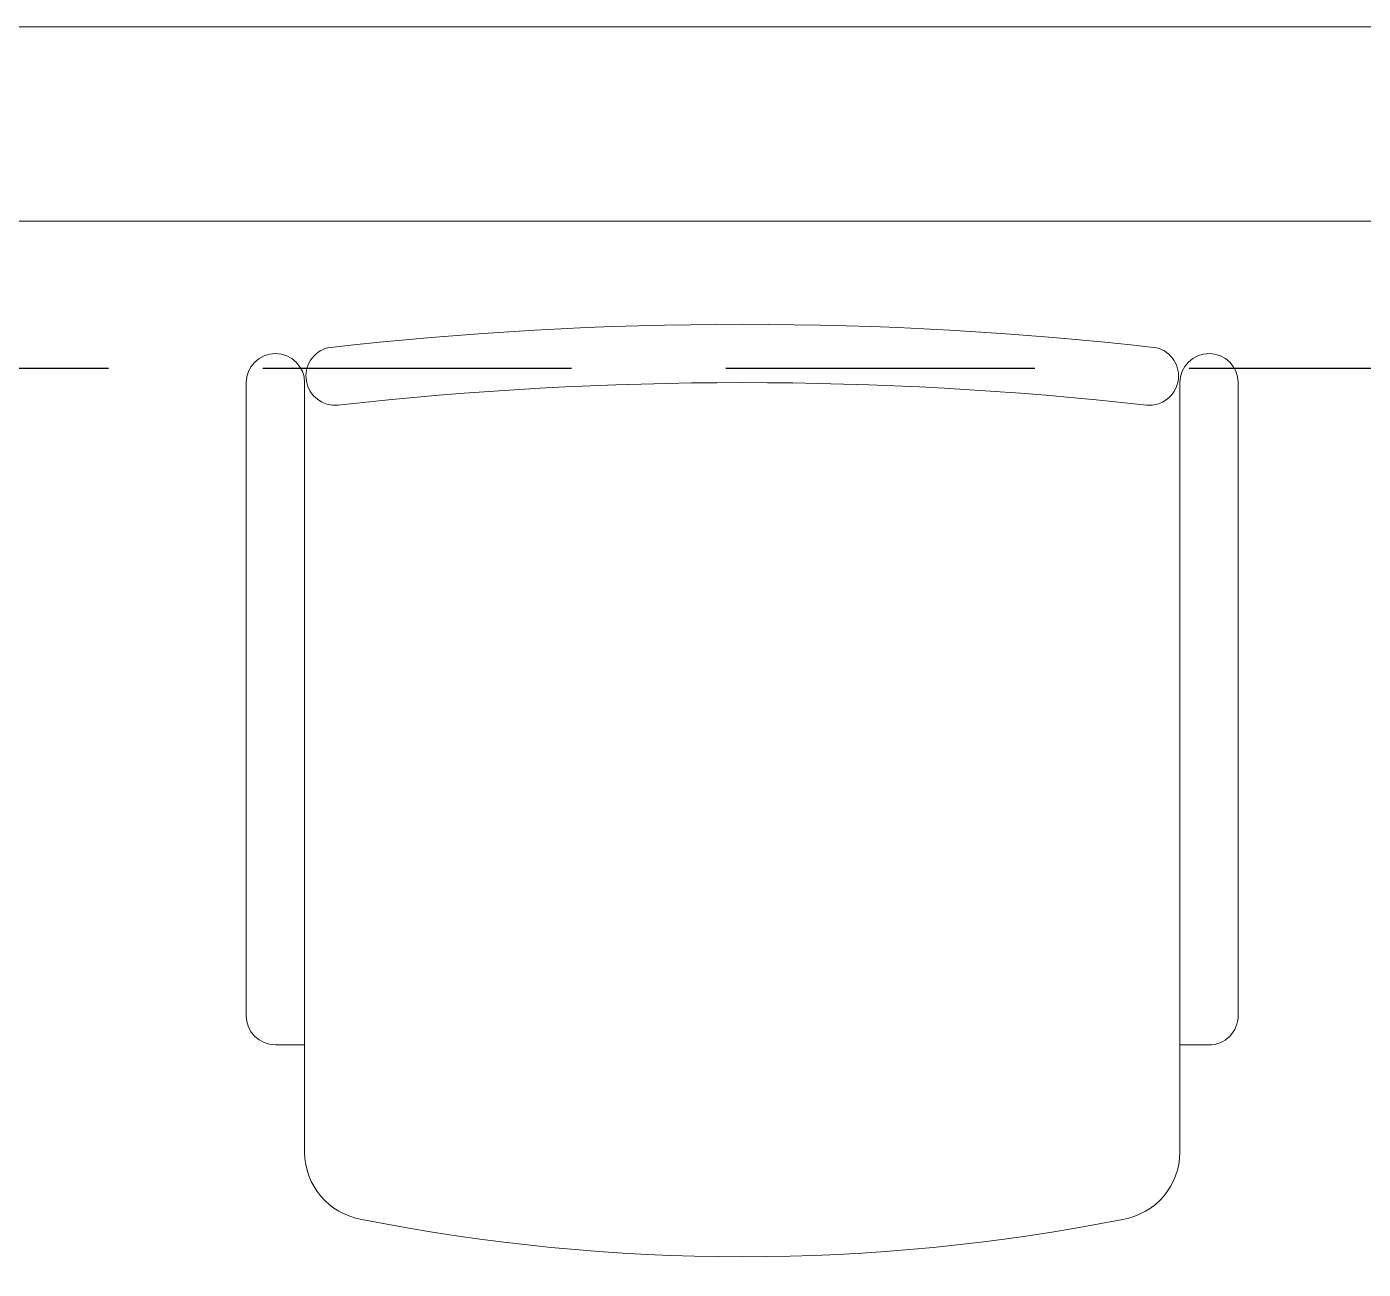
# Model space of a CAD drawing. Header units: inches. Extents: x -12418 to 57169, y -29325 to 19878.
# Drawn here: x 32945 to 33632, y -3386 to -2747 of the extents above; entities that cross this region are included whole.
import ezdxf

# ---------------------------------------------------------------- set-up
doc = ezdxf.new("R2010")
doc.units = ezdxf.units.IN
doc.header["$LTSCALE"] = 25
doc.header["$MEASUREMENT"] = 0
doc.linetypes.add('DASHDOT', pattern=[25.4, 12.7, -6.35, 0, -6.35])
doc.linetypes.add('HIDDEN', pattern=[9.525, 6.35, -3.175])
for name, color, linetype, lineweight in [('00-Ground Floor$0$LOADING', 253, 'Continuous', 5), ('00-Ground Floor$0$Walls', 251, 'Continuous', 5), ('E-LITE-CLNG-CNDT', 6, 'DASHDOT', 35), ('E-POWR-FLOR-CNDT', 6, 'HIDDEN', 25)]:
    doc.layers.add(name, color=color, linetype=linetype, lineweight=lineweight)

# ---------------------------------------------------------------- blocks, each defined once
blk = doc.blocks.new('00-Ground Floor$0$GF21016-P')
at = {"layer": '00-Ground Floor$0$LOADING', "extrusion": (-1.24384e-09, -1.20261e-09, -1)}
for p, q in [((0.01278, 0.01793), (0.01278, 0.41365)), ((0.46278, 0.01793), (0.46278, 0.41365)), ((-0.00222, 0.35848), (0.01278, 0.35848)), ((0.47778, 0.35848), (0.46278, 0.35848)), ((-0.01722, 0.01793), (-0.01722, 0.34348)), ((0.49278, 0.01793), (0.49278, 0.34348)), ((0.47778, 0.00293), (0.47778, 0.00293))]:
    blk.add_line(p, q, dxfattribs=at)
for centre, radius, start, end in [((-0.23778, -0.5362), 1.00364, 78.75684, 101.24316), ((-0.04778, 0.41365), 0.035, 0, 80.65572), ((-0.42778, 0.41365), 0.035, 99.34428, 180), ((0.00222, 0.34348), 0.015, 0, 90), ((-0.47778, 0.34348), 0.015, 90, 180), ((-0.02845, 0.01455), 0.01501, 284.3864, 95.52091), ((-0.23778, 1.89282), 1.8749, 263.6341, 276.3659), ((-0.4471, 0.01455), 0.01501, 84.47909, 255.6136), ((0.00222, 0.01793), 0.015, 270, 0), ((0.00222, 0.01793), 0.015, 180, 270), ((-0.47778, 0.01793), 0.015, 270, 0), ((-0.47778, 0.01793), 0.015, 180, 270), ((-0.23778, 1.87344), 1.8855, 263.51186, 276.48814)]:
    blk.add_arc(centre, radius, start, end, dxfattribs=at)
blk = doc.blocks.new('00-Ground Floor')
at = {"layer": '00-Ground Floor$0$Walls'}
for p, q in [((36049.51, -2747.43, 0), (31349.51, -2747.43, 0)), ((35949.51, -2847.43, 0), (31449.51, -2847.43, 0))]:
    blk.add_line(p, q, dxfattribs=at)
at = {"layer": '00-Ground Floor$0$LOADING', "color": 1, "extrusion": (-2.67576e-11, -2.24019e-05, 1), "xscale": 1000.000000000002, "yscale": 1000.000000000002, "zscale": -1000.000000000002, "rotation": 179.9999748876469}
blk.add_blockref('00-Ground Floor$0$GF21016-P', (33550.86, -2912.52, 0.07), dxfattribs=at)

msp = doc.modelspace()

# ---------------------------------------------------------------- linework, layer by layer
at = {"layer": 'E-POWR-FLOR-CNDT', "elevation": 0}
msp.add_lwpolyline([(33939.68, -2923.24), (32339.36, -2923.24)], dxfattribs=at)

# ---------------------------------------------------------------- block references
at = {"layer": 'E-LITE-CLNG-CNDT'}
msp.add_blockref('00-Ground Floor', (0, 0), dxfattribs=at)

doc.saveas('drawing.dxf')
